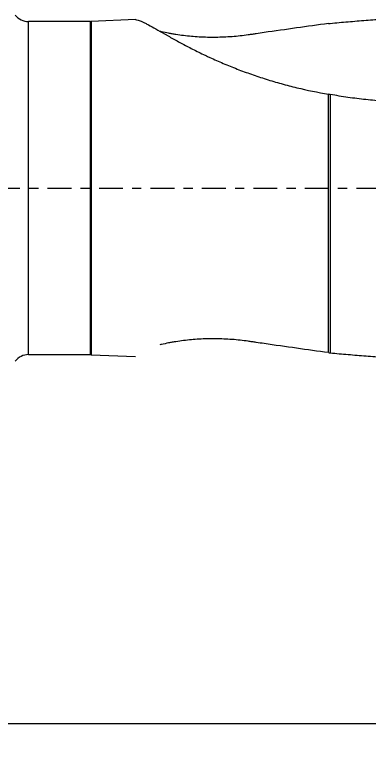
# Model space of a CAD drawing. Header units: millimetres. Extents: x -22 to 156, y -35 to 36.
# Drawn here: x 117 to 133.33, y -26.75 to 8 of the extents above; entities that cross this region are included whole.
import ezdxf

# ---------------------------------------------------------------- set-up
doc = ezdxf.new("R2010")
doc.units = ezdxf.units.MM
doc.linetypes.add('CENTER', pattern=[47.5, 22, -8.5, 8.5, -8.5])
for name, color, linetype in [('1', 4, 'Continuous'), ('SK2', 7, 'Continuous'), ('SK4', 2, 'CENTER')]:
    doc.layers.add(name, color=color, linetype=linetype)
doc.styles.add('iso_b_vert', font='simplex.shx')
doc.dimstyles.get("Standard").update_dxf_attribs({"dimtxt": 0.18, "dimasz": 0.18, "dimexe": 0.18, "dimexo": 0.0625, "dimgap": 0.09, "dimtad": 1, "dimzin": 0, "dimdsep": 52, "dimtxsty": 'Standard', "dimcen": 0.09, "dimadec": 0, "dimazin": 0, "dimtfac": 1, "dimtdec": 4, "dimtofl": 0, "dimtmove": 0, "dimatfit": 3, "dimfxl": 1, "dimtolj": 1, "dimtzin": 0, "dimarcsym": 0})

# ---------------------------------------------------------------- blocks, each defined once
blk = doc.blocks.new('_U1')
at = {"layer": 'SK2', "lineweight": 13}
for p, q in [((49, -9.58475), (49, -26.75)), ((145, -10.5875), (145, -26.75)), ((145, -24.75), (49, -24.75))]:
    blk.add_line(p, q, dxfattribs=at)
at = {"layer": 'SK2', "lineweight": 18}
for points in [[(49, -24.75), (52.499998, -24.289216), (52.500002, -25.210784)], [(145, -24.75), (141.500002, -25.210784), (141.499998, -24.289216)]]:
    blk.add_solid(points, dxfattribs=at)
at = {"layer": 'SK2', "lineweight": 18, "char_height": 3.5, "attachment_point": 7, "line_spacing_factor": 1.084337, "style": 'iso_b_vert'}
for s, insert in [('\\W0.7298;OHX =', (86.824501, -23.717366)), ('\\W0.6740;96', (103.365566, -23.717366))]:
    blk.add_mtext(s, dxfattribs=dict(at, insert=insert))

msp = doc.modelspace()

# ---------------------------------------------------------------- linework, layer by layer
at = {"layer": '1', "lineweight": 13}
for p, q in [((117.624, -7.697), (117.624, 7.697)), ((120.483, -7.697), (120.483, 7.697)), ((120.517, 7.698), (120.517, -7.698)), ((131.458, -7.604), (131.458, 4.34)), ((131.543, 4.325), (131.543, -7.613))]:
    msp.add_line(p, q, dxfattribs=at)
at = {"layer": '1', "lineweight": 18}
for p, q in [((120.483, 7.697), (117.624, 7.697)), ((122.563, 7.785), (120.517, 7.698)), ((117.624, -7.697), (120.483, -7.697)), ((120.517, -7.698), (122.563, -7.785))]:
    msp.add_line(p, q, dxfattribs=at)
for centre, start, end in [((117.624, 8.497), 218.6822, 270), ((120.483, 8.497), 270, 272.4349), ((117.624, -8.497), 90, 141.3178), ((120.483, -8.497), 87.5651, 90)]:
    msp.add_arc(centre, 0.8, start, end, dxfattribs=at)
for points, knots in [([(122.552, 7.785), (122.586, 7.786), (122.627, 7.779), (122.734, 7.749), (122.804, 7.721), (122.925, 7.665), (122.968, 7.644), (123.037, 7.608), (123.061, 7.596), (123.11, 7.57), (123.135, 7.556), (123.263, 7.487), (123.376, 7.423), (123.622, 7.283), (123.755, 7.206), (123.935, 7.104), (123.971, 7.083), (124.046, 7.041), (124.158, 6.977), (124.276, 6.911), (124.516, 6.778), (124.683, 6.687), (125.033, 6.503), (125.215, 6.41), (125.498, 6.269), (125.642, 6.199), (125.79, 6.129), (125.89, 6.082), (125.94, 6.059), (126.192, 5.943), (126.397, 5.852), (126.816, 5.674), (127.029, 5.587), (127.462, 5.419), (127.683, 5.338), (128.13, 5.181), (128.357, 5.106), (128.817, 4.961), (129.05, 4.892), (129.404, 4.794), (129.522, 4.762), (129.76, 4.7), (129.88, 4.67), (130.479, 4.525), (130.965, 4.425), (131.458, 4.34)], [0, 0, 0, 0, 0.049119, 0.049119, 0.108549, 0.108549, 0.138264, 0.138264, 0.153121, 0.153121, 0.167979, 0.167979, 0.227409, 0.227409, 0.286839, 0.286839, 0.301697, 0.301697, 0.316554, 0.346269, 0.346269, 0.405699, 0.405699, 0.465129, 0.465129, 0.494844, 0.509702, 0.509702, 0.524559, 0.524559, 0.583989, 0.583989, 0.64342, 0.64342, 0.70285, 0.70285, 0.76228, 0.76228, 0.82171, 0.82171, 0.851425, 0.851425, 0.88114, 0.88114, 1, 1, 1, 1]), ([(131.543, 7.613), (131.818, 7.639), (132.093, 7.664), (132.644, 7.712), (132.919, 7.735), (133.47, 7.779), (133.746, 7.8), (134.297, 7.84), (134.574, 7.858), (134.85, 7.876)], [0, 0, 0, 0, 0.25, 0.25, 0.5, 0.5, 0.75, 0.75, 1, 1, 1, 1]), ([(131.458, 7.604), (130.965, 7.537), (130.473, 7.469), (129.487, 7.33), (128.994, 7.259), (128.376, 7.169), (128.252, 7.15), (128.067, 7.123), (128.005, 7.114), (127.912, 7.1), (127.881, 7.096), (127.819, 7.087), (127.788, 7.082), (127.634, 7.06), (127.509, 7.044), (127.26, 7.017), (127.136, 7.006), (126.76, 6.977), (126.508, 6.966), (126.191, 6.963), (126.127, 6.963), (126, 6.964), (125.811, 6.967), (125.624, 6.975), (125.377, 6.989), (125.255, 6.998), (125.013, 7.02), (124.894, 7.033), (124.657, 7.062), (124.54, 7.079), (124.367, 7.106), (124.309, 7.116), (124.224, 7.13), (124.195, 7.136), (124.139, 7.146), (123.999, 7.172), (123.865, 7.2), (123.738, 7.229), (123.717, 7.234), (123.695, 7.239)], [0, 0, 0, 0, 0.188573, 0.188573, 0.377145, 0.377145, 0.424288, 0.424288, 0.44786, 0.44786, 0.459646, 0.459646, 0.471431, 0.471431, 0.518574, 0.518574, 0.565718, 0.565718, 0.660004, 0.660004, 0.683575, 0.683575, 0.707147, 0.75429, 0.75429, 0.801433, 0.801433, 0.848576, 0.848576, 0.895719, 0.895719, 0.919291, 0.919291, 0.931077, 0.931077, 0.942863, 0.990006, 0.990006, 1, 1, 1, 1]), ([(134.85, 3.964), (134.711, 3.97), (134.572, 3.977), (134.295, 3.993), (134.156, 4.002), (133.879, 4.023), (133.741, 4.034), (133.464, 4.059), (133.326, 4.073), (133.05, 4.103), (132.912, 4.119), (132.637, 4.153), (132.499, 4.172), (132.088, 4.231), (131.815, 4.276), (131.543, 4.325)], [0, 0, 0, 0, 0.125, 0.125, 0.25, 0.25, 0.375, 0.375, 0.5, 0.5, 0.625, 0.625, 0.75, 0.75, 1, 1, 1, 1]), ([(131.458, -7.604), (130.965, -7.537), (130.473, -7.469), (129.487, -7.33), (128.994, -7.259), (128.376, -7.169), (128.252, -7.15), (128.067, -7.123), (128.005, -7.114), (127.912, -7.1), (127.881, -7.096), (127.819, -7.087), (127.788, -7.082), (127.634, -7.06), (127.509, -7.044), (127.26, -7.017), (127.136, -7.006), (126.76, -6.977), (126.508, -6.966), (126.191, -6.963), (126.127, -6.963), (126, -6.964), (125.811, -6.967), (125.624, -6.975), (125.377, -6.989), (125.255, -6.998), (125.013, -7.02), (124.894, -7.033), (124.657, -7.062), (124.54, -7.079), (124.367, -7.106), (124.309, -7.116), (124.224, -7.13), (124.195, -7.136), (124.139, -7.146), (123.999, -7.172), (123.865, -7.2), (123.734, -7.23), (123.708, -7.236), (123.682, -7.242)], [0, 0, 0, 0, 0.188201, 0.188201, 0.376402, 0.376402, 0.423453, 0.423453, 0.446978, 0.446978, 0.45874, 0.45874, 0.470503, 0.470503, 0.517553, 0.517553, 0.564604, 0.564604, 0.658704, 0.658704, 0.682229, 0.682229, 0.705755, 0.752805, 0.752805, 0.799855, 0.799855, 0.846906, 0.846906, 0.893956, 0.893956, 0.917481, 0.917481, 0.929244, 0.929244, 0.941006, 0.988056, 0.988056, 1, 1, 1, 1]), ([(131.543, -7.613), (131.818, -7.639), (132.093, -7.664), (132.644, -7.712), (132.919, -7.735), (133.47, -7.779), (133.746, -7.8), (134.297, -7.84), (134.574, -7.858), (134.85, -7.876)], [0, 0, 0, 0, 0.25, 0.25, 0.5, 0.5, 0.75, 0.75, 1, 1, 1, 1])]:
    msp.add_open_spline(points, degree=3, knots=knots, dxfattribs=at)
for points in [[(131.458, 7.604), (131.486, 7.607), (131.514, 7.611), (131.543, 7.613)], [(131.543, 4.325), (131.514, 4.33), (131.486, 4.335), (131.458, 4.34)], [(131.458, -7.604), (131.486, -7.607), (131.514, -7.611), (131.543, -7.613)]]:
    msp.add_open_spline(points, degree=3, dxfattribs=at)
at = {"layer": 'SK4', "lineweight": 18, "ltscale": 0.05}
msp.add_line((-5, 0), (150, 0), dxfattribs=at)

# ---------------------------------------------------------------- dimensions: what is measured, and where the dimension line sits
at = {"layer": 'SK2', "lineweight": 18}
dim = msp.add_linear_dim(base=(49, -24.75), p1=(145, -9), p2=(49, -7.997), dimstyle='Standard', override={"dimtxt": 3.5, "dimasz": 3.5, "dimexe": 2, "dimexo": 1.5875, "dimgap": 1.75, "dimtad": 1, "dimtih": 1, "dimtoh": 0, "dimdec": 2, "dimlfac": 1, "dimzin": 8, "dimdsep": 46, "dimlunit": 2, "dimpost": '<>', "dimtxsty": 'iso_b_vert', "dimsah": 1, "dimse1": 0, "dimse2": 0, "dimsd1": 0, "dimsd2": 0, "dimclrd": 2, "dimclre": 2, "dimclrt": 2, "dimtol": 0, "dimtm": -0.1, "dimtfac": 1, "dimtdec": 2, "dimtofl": 1, "dimtmove": 0, "dimtzin": 8, "dimlwd": 13, "dimlwe": 13}, dxfattribs=at)
dim.commit()
dim.dimension.update_dxf_attribs({"geometry": '_U1', "text_midpoint": (97, -24.75)})

doc.saveas('drawing.dxf')
